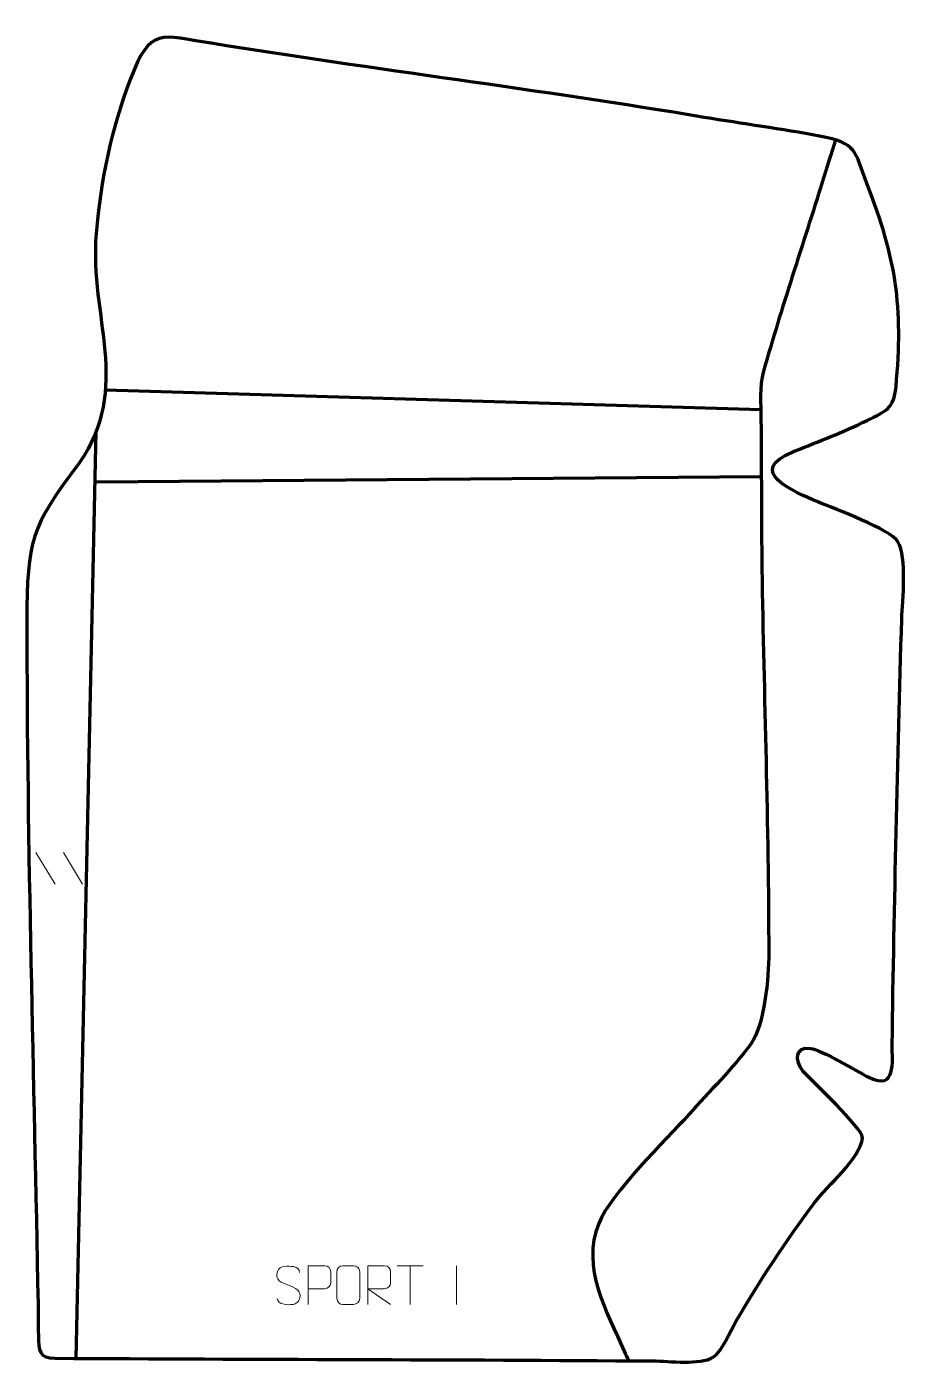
# Model space of a CAD drawing. Header units: millimetres. Extents: x -653 to -84, y 81 to 946.
import ezdxf

# ---------------------------------------------------------------- set-up
doc = ezdxf.new("R2010")
doc.units = ezdxf.units.MM
doc.header["$MEASUREMENT"] = 0
doc.layers.add('layer 2', color=7, linetype='Continuous')
doc.layers.add('layer 3', color=7, linetype='Continuous')

msp = doc.modelspace()

# ---------------------------------------------------------------- linework, layer by layer
at = {"layer": 'layer 2', "color": 142, "lineweight": 158}
msp.add_open_spline([(-130.0249, 873.3395), (-132.855, 864.2304), (-135.6852, 855.1211), (-138.5153, 846.012), (-138.5153, 846.012), (-151.0909, 805.5352), (-164.9502, 764.4366), (-176.5239, 723.7606), (-176.5239, 723.7606), (-179.3959, 713.6668), (-178.2064, 702.8398), (-178.15, 692.4556), (-178.15, 692.4556), (-177.9756, 660.395), (-177.8085, 628.3344), (-177.6378, 596.2739), (-177.6378, 596.2739), (-176.1352, 513.4364), (-173.3264, 430.2318), (-173.1254, 347.4235), (-173.1254, 347.4235), (-173.0883, 332.1222), (-175.8407, 301.0068), (-184.7482, 288.6713), (-184.7482, 288.6713), (-196.2237, 273.2551), (-211.7459, 257.7387), (-224.7787, 243.2345), (-224.7787, 243.2345), (-240.4369, 226.0268), (-274.8764, 192.7278), (-282.9942, 172.7674), (-282.9942, 172.7674), (-294.7035, 143.9759), (-277.9114, 115.9797), (-266.5487, 90.0795), (-266.5487, 90.0795), (-265.6533, 88.0384), (-264.7578, 85.9973), (-263.8621, 83.9563)], degree=3, knots=[0, 0, 0, 0, 0.09090909, 0.09090909, 0.09090909, 0.09090909, 0.18181818, 0.18181818, 0.18181818, 0.18181818, 0.27272727, 0.27272727, 0.27272727, 0.27272727, 0.36363636, 0.36363636, 0.36363636, 0.36363636, 0.45454545, 0.45454545, 0.45454545, 0.45454545, 0.54545455, 0.54545455, 0.54545455, 0.54545455, 0.63636364, 0.63636364, 0.63636364, 0.63636364, 0.72727273, 0.72727273, 0.72727273, 0.72727273, 0.81818182, 0.81818182, 0.81818182, 0.81818182, 1, 1, 1, 1], dxfattribs=at)
for points in [[(-602.0119, 711.6706), (-602.0119, 711.6706), (-178.1853, 699.0776), (-178.1853, 699.0776)], [(-620.9315, 85.4651), (-620.9315, 85.4651), (-607.86, 685.0178), (-607.86, 685.0178)], [(-607.7899, 652.2624), (-607.7899, 652.2624), (-177.9542, 655.6715), (-177.9542, 655.6715)]]:
    msp.add_open_spline(points, degree=3, dxfattribs=at)
at = {"layer": 'layer 2', "color": 250, "lineweight": 9}
for points in [[(-646.8652, 412.6632), (-646.8652, 412.6632), (-634.5009, 392.1189), (-634.5009, 392.1189)], [(-629.1353, 412.6632), (-629.1353, 412.6632), (-616.771, 392.1189), (-616.771, 392.1189)], [(-413.4397, 145.3028), (-413.4397, 145.3028), (-396.4525, 145.3028), (-396.4525, 145.3028)], [(-404.9459, 120.3728), (-404.9459, 120.3728), (-404.9459, 145.3263), (-404.9459, 145.3263)], [(-374.9461, 145.3366), (-374.9461, 145.3366), (-374.9461, 120.3625), (-374.9461, 120.3625)]]:
    msp.add_open_spline(points, degree=3, dxfattribs=at)
for points, knots in [([(-483.6257, 132.8496), (-487.874, 134.32), (-492.7821, 136.1158), (-490.777, 141.6361), (-490.777, 141.6361), (-489.2735, 145.776), (-484.0599, 145.3875), (-480.4563, 144.7864), (-480.4563, 144.7864), (-477.5957, 144.3092), (-476.731, 143.096), (-476.4204, 141.0119)], [0, 0, 0, 0, 0.25, 0.25, 0.25, 0.25, 0.5, 0.5, 0.5, 0.5, 1, 1, 1, 1]), ([(-470.9578, 120.3728), (-470.9578, 120.3728), (-470.9578, 145.3264), (-470.9578, 145.3264), (-470.9578, 145.3264), (-467.3628, 145.3264), (-463.7675, 145.3264), (-460.1721, 145.3264), (-460.1721, 145.3264), (-457.8469, 145.2885), (-456.2895, 143.7984), (-456.2937, 141.4323), (-456.2937, 141.4323), (-456.2941, 139.3966), (-456.2941, 136.3373), (-456.2937, 134.3013), (-456.2937, 134.3013), (-456.3002, 132.4259), (-458.1124, 130.484), (-460.122, 130.4649), (-460.122, 130.4649), (-460.122, 130.4649), (-470.9578, 130.4649), (-470.9578, 130.4649)], [0, 0, 0, 0, 0.14285714, 0.14285714, 0.14285714, 0.14285714, 0.28571429, 0.28571429, 0.28571429, 0.28571429, 0.42857143, 0.42857143, 0.42857143, 0.42857143, 0.57142857, 0.57142857, 0.57142857, 0.57142857, 0.71428571, 0.71428571, 0.71428571, 0.71428571, 1, 1, 1, 1]), ([(-448.4657, 145.326), (-446.14, 145.326), (-443.8139, 145.326), (-441.4878, 145.326), (-441.4878, 145.326), (-439.5412, 145.3616), (-437.5498, 143.87), (-437.5231, 141.4324), (-437.5231, 141.4324), (-437.5235, 135.6855), (-437.5235, 129.9382), (-437.5231, 124.1905), (-437.5231, 124.1905), (-437.6629, 121.8671), (-439.3401, 120.3875), (-441.4878, 120.3767), (-441.4878, 120.3767), (-443.8197, 120.3771), (-446.1516, 120.3771), (-448.4831, 120.3767), (-448.4831, 120.3767), (-450.4081, 120.2713), (-452.3802, 122.1558), (-452.369, 124.1731), (-452.369, 124.1731), (-452.3687, 129.9432), (-452.3687, 135.7129), (-452.369, 141.4822), (-452.369, 141.4822), (-452.3648, 143.6203), (-450.6181, 145.3395), (-448.4657, 145.326)], [0, 0, 0, 0, 0.11111111, 0.11111111, 0.11111111, 0.11111111, 0.22222222, 0.22222222, 0.22222222, 0.22222222, 0.33333333, 0.33333333, 0.33333333, 0.33333333, 0.44444444, 0.44444444, 0.44444444, 0.44444444, 0.55555556, 0.55555556, 0.55555556, 0.55555556, 0.66666667, 0.66666667, 0.66666667, 0.66666667, 0.77777778, 0.77777778, 0.77777778, 0.77777778, 1, 1, 1, 1]), ([(-432.2781, 120.3728), (-432.2781, 120.3728), (-432.2781, 145.3263), (-432.2781, 145.3263), (-432.2781, 145.3263), (-428.6833, 145.3263), (-425.0878, 145.3263), (-421.4926, 145.3263), (-421.4926, 145.3263), (-419.1673, 145.2886), (-417.61, 143.7986), (-417.6141, 141.4322), (-417.6141, 141.4322), (-417.6145, 139.3967), (-417.6145, 136.3373), (-417.6141, 134.3013), (-417.6141, 134.3013), (-417.6206, 132.4258), (-419.4329, 130.484), (-421.4424, 130.4649), (-421.4424, 130.4649), (-421.4424, 130.4649), (-432.2781, 130.4649), (-432.2781, 130.4649), (-432.2781, 130.4649), (-432.2781, 130.4649), (-417.6234, 120.3728), (-417.6234, 120.3728)], [0, 0, 0, 0, 0.125, 0.125, 0.125, 0.125, 0.25, 0.25, 0.25, 0.25, 0.375, 0.375, 0.375, 0.375, 0.5, 0.5, 0.5, 0.5, 0.625, 0.625, 0.625, 0.625, 0.75, 0.75, 0.75, 0.75, 1, 1, 1, 1]), ([(-483.6257, 132.8495), (-479.6071, 131.2028), (-474.5776, 129.3145), (-476.4116, 123.9542), (-476.4116, 123.9542), (-477.8714, 119.6878), (-482.7822, 119.9445), (-486.5083, 120.4992), (-486.5083, 120.4992), (-489.2583, 120.909), (-490.4792, 122.1225), (-490.8572, 124.2347)], [0, 0, 0, 0, 0.25, 0.25, 0.25, 0.25, 0.5, 0.5, 0.5, 0.5, 1, 1, 1, 1])]:
    msp.add_open_spline(points, degree=3, knots=knots, dxfattribs=at)
at = {"layer": 'layer 3', "color": 242, "lineweight": 158}
msp.add_open_spline([(-109.7146, 845.0737), (-90.6377, 796.3808), (-86.1018, 765.7516), (-90.8683, 713.5566), (-90.8683, 713.5566), (-92.1529, 699.4887), (-97.7224, 697.8384), (-109.4992, 691.9449), (-109.4992, 691.9449), (-125.421, 684.1964), (-140.4751, 678.4748), (-156.8031, 671.9442), (-156.8031, 671.9442), (-189.1199, 659.0184), (-157.0398, 645.915), (-141.4944, 639.2888), (-141.4944, 639.2888), (-129.847, 634.3209), (-94.3052, 621.5071), (-89.5866, 613.4835), (-89.5866, 613.4835), (-83.6105, 603.3219), (-86.5845, 575.855), (-87.1682, 563.6114), (-87.1682, 563.6114), (-89.7683, 472.004), (-92.0735, 379.9162), (-93.3335, 288.2908), (-93.3335, 288.2908), (-93.333, 276.9928), (-90.5871, 258.6929), (-108.0548, 267.0224), (-108.0548, 267.0224), (-116.8702, 271.2261), (-138.4586, 284.8477), (-146.1479, 285.9018), (-146.1479, 285.9018), (-156.3038, 287.2941), (-156.2596, 278.1456), (-151.1631, 271.239), (-151.1631, 271.239), (-144.5598, 264.3455), (-113.3101, 234.8087), (-112.4304, 228.1903), (-112.4304, 228.1903), (-114.3517, 213.9603), (-134.8786, 197.6161), (-143.7288, 185.9436), (-143.7288, 185.9436), (-161.5297, 162.1299), (-179.4941, 135.1372), (-194.322, 109.3739), (-194.322, 109.3739), (-198.1233, 102.7692), (-203.1946, 90.188), (-209.061, 86.2358), (-209.061, 86.2358), (-217.9486, 81.0599), (-236.9878, 83.7717), (-248.1333, 83.8507), (-248.1333, 83.8507), (-376.8749, 84.7458), (-505.6294, 84.8614), (-634.373, 85.5333), (-634.373, 85.5333), (-645.1089, 85.5894), (-644.9245, 90.4436), (-645.3016, 100.3756), (-645.3016, 100.3756), (-645.5566, 107.0915), (-645.4475, 113.7917), (-645.5388, 120.5056), (-645.5388, 120.5056), (-648.2724, 267.5741), (-652.6519, 415.1845), (-652.8145, 562.2347), (-652.8145, 562.2347), (-652.3853, 614.6289), (-650.538, 622.3601), (-618.8749, 664.3176), (-618.8749, 664.3176), (-584.9189, 713.3395), (-612.4163, 758.7822), (-607.9515, 812.6856), (-607.9515, 812.6856), (-604.9982, 848.3412), (-598.2739, 879.2142), (-585.8624, 912.813), (-585.8624, 912.813), (-572.8359, 946.4396), (-566.2054, 940.9503), (-533.6626, 935.7316), (-533.6626, 935.7316), (-427.6043, 918.724), (-321.2834, 905.6533), (-214.8359, 887.8531), (-214.8359, 887.8531), (-190.1097, 883.7435), (-164.788, 880.3267), (-140.2239, 875.7376), (-140.2239, 875.7376), (-115.8347, 871.1811), (-117.6768, 866.1374), (-109.7146, 845.0737)], degree=3, knots=[0, 0, 0, 0, 0.03703704, 0.03703704, 0.03703704, 0.03703704, 0.07407407, 0.07407407, 0.07407407, 0.07407407, 0.11111111, 0.11111111, 0.11111111, 0.11111111, 0.14814815, 0.14814815, 0.14814815, 0.14814815, 0.18518519, 0.18518519, 0.18518519, 0.18518519, 0.22222222, 0.22222222, 0.22222222, 0.22222222, 0.25925926, 0.25925926, 0.25925926, 0.25925926, 0.2962963, 0.2962963, 0.2962963, 0.2962963, 0.33333333, 0.33333333, 0.33333333, 0.33333333, 0.37037037, 0.37037037, 0.37037037, 0.37037037, 0.40740741, 0.40740741, 0.40740741, 0.40740741, 0.44444444, 0.44444444, 0.44444444, 0.44444444, 0.48148148, 0.48148148, 0.48148148, 0.48148148, 0.51851852, 0.51851852, 0.51851852, 0.51851852, 0.55555556, 0.55555556, 0.55555556, 0.55555556, 0.59259259, 0.59259259, 0.59259259, 0.59259259, 0.62962963, 0.62962963, 0.62962963, 0.62962963, 0.66666667, 0.66666667, 0.66666667, 0.66666667, 0.7037037, 0.7037037, 0.7037037, 0.7037037, 0.74074074, 0.74074074, 0.74074074, 0.74074074, 0.77777778, 0.77777778, 0.77777778, 0.77777778, 0.81481481, 0.81481481, 0.81481481, 0.81481481, 0.85185185, 0.85185185, 0.85185185, 0.85185185, 0.88888889, 0.88888889, 0.88888889, 0.88888889, 0.92592593, 0.92592593, 0.92592593, 0.92592593, 1, 1, 1, 1], dxfattribs=at)

doc.saveas('drawing.dxf')
